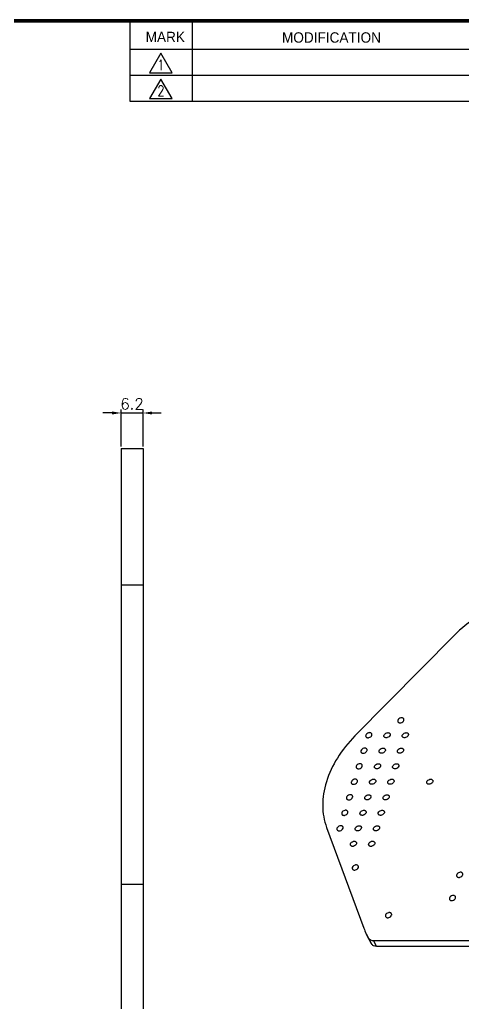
# Model space of a CAD drawing. Extents: x -1998 to 15527, y -687 to 14548.
# Drawn here: x 990.7 to 1076, y -498 to -308.7 of the extents above; entities that cross this region are included whole.
import ezdxf
from ezdxf.enums import TextEntityAlignment as Align

# ---------------------------------------------------------------- set-up
doc = ezdxf.new("R2010")
doc.units = 0
doc.header["$LTSCALE"] = 6
doc.header["$MEASUREMENT"] = 0
doc.layers.get('0').update_dxf_attribs({"linetype": 'CONTINUOUS'})
for name, color, linetype in [('02___PRT_ALL_AXES', 7, 'CONTINUOUS'), ('DIM', 4, 'CONTINUOUS'), ('FOM', 3, 'CONTINUOUS')]:
    doc.layers.add(name, color=color, linetype=linetype)
doc.styles.add('F', font='romans', dxfattribs={"width": 0.8, "bigfont": 'hl'})
doc.styles.add('GHS', font='romans', dxfattribs={"bigfont": 'ghs'})

msp = doc.modelspace()

# ---------------------------------------------------------------- linework, layer by layer
at = {"color": 7, "linetype": 'Continuous'}
for p, q in [((1057.35, -484.6), (1057.81, -485.45)), ((1058.36, -486.57), (1057.81, -485.45)), ((1057.9, -485.72), (1058.36, -486.57)), ((1059.31, -487.02), (1058.77, -485.91)), ((1058.77, -485.91), (1115.66, -485.91)), ((1059.31, -487.02), (1116.21, -487.02))]:
    msp.add_line(p, q, dxfattribs=at)
msp.add_arc((1067.9, -479.43), 11.75, 200.2948, 206.135, dxfattribs=at)
for points, knots in [([(1057.81, -485.45), (1057.86, -485.52), (1057.97, -485.65), (1058.28, -485.85), (1058.57, -485.91), (1058.77, -485.91)], [0, 0, 0, 0, 0.227582, 0.467569, 1, 1, 1, 1]), ([(1059.31, -487.02), (1059.12, -487.02), (1058.83, -486.97), (1058.52, -486.77), (1058.4, -486.64), (1058.36, -486.57)], [0, 0, 0, 0, 0.532431, 0.772418, 1, 1, 1, 1])]:
    msp.add_open_spline(points, degree=3, knots=knots, dxfattribs=at)
at = {"layer": '02___PRT_ALL_AXES', "color": 7, "linetype": 'Continuous'}
for p, q in [((1010.21, -391.21), (1010.21, -585.14)), ((1010.21, -391.21), (1014.41, -391.21)), ((1014.41, -391.21), (1014.41, -585.14)), ((1010.21, -417.46), (1014.41, -417.46)), ((1074.28, -427.21), (1055.18, -446.54)), ((1049.73, -464.17), (1056.88, -483.5)), ((1010.21, -475.05), (1014.41, -475.05)), ((1057.9, -485.72), (1057.35, -484.6))]:
    msp.add_line(p, q, dxfattribs=at)
for points, knots in [([(1094.95, -418.4), (1093.09, -418.4), (1089.28, -418.83), (1083.77, -420.6), (1078.64, -423.38), (1075.62, -425.85), (1074.28, -427.21)], [0, 0, 0, 0, 0.242702, 0.495531, 0.750699, 1, 1, 1, 1]), ([(1063.42, -443.54), (1063.4, -443.58), (1063.39, -443.68), (1063.41, -443.77), (1063.43, -443.81)], [0, 0, 0, 0, 0.516994, 1, 1, 1, 1]), ([(1064.56, -443.26), (1064.54, -443.21), (1064.47, -443.13), (1064.33, -443.06), (1064.15, -443.03), (1063.9, -443.07), (1063.61, -443.21), (1063.45, -443.42), (1063.42, -443.54)], [0, 0, 0, 0, 0.102614, 0.21351, 0.336532, 0.470448, 0.748153, 1, 1, 1, 1]), ([(1063.43, -443.81), (1063.45, -443.86), (1063.52, -443.94), (1063.66, -444.01), (1063.84, -444.04), (1064.09, -444.01), (1064.38, -443.86), (1064.54, -443.65), (1064.58, -443.54)], [0, 0, 0, 0, 0.102614, 0.21351, 0.336532, 0.470448, 0.748153, 1, 1, 1, 1]), ([(1064.58, -443.54), (1064.59, -443.49), (1064.61, -443.39), (1064.58, -443.3), (1064.56, -443.26)], [0, 0, 0, 0, 0.516994, 1, 1, 1, 1]), ([(1055.18, -446.54), (1053.9, -447.83), (1051.69, -450.57), (1050.17, -453.75), (1049.68, -455.36)], [0, 0, 0, 0, 0.519347, 1, 1, 1, 1]), ([(1057.25, -446.4), (1057.24, -446.45), (1057.22, -446.55), (1057.25, -446.64), (1057.27, -446.68)], [0, 0, 0, 0, 0.516994, 1, 1, 1, 1]), ([(1058.4, -446.13), (1058.38, -446.08), (1058.31, -446), (1058.17, -445.93), (1057.99, -445.9), (1057.74, -445.93), (1057.45, -446.08), (1057.29, -446.29), (1057.25, -446.4)], [0, 0, 0, 0, 0.102614, 0.21351, 0.336532, 0.470448, 0.748153, 1, 1, 1, 1]), ([(1057.27, -446.68), (1057.29, -446.72), (1057.35, -446.81), (1057.5, -446.88), (1057.67, -446.9), (1057.93, -446.87), (1058.22, -446.73), (1058.38, -446.52), (1058.41, -446.4)], [0, 0, 0, 0, 0.102614, 0.21351, 0.336532, 0.470448, 0.748153, 1, 1, 1, 1]), ([(1058.41, -446.4), (1058.43, -446.36), (1058.44, -446.26), (1058.42, -446.17), (1058.4, -446.13)], [0, 0, 0, 0, 0.516994, 1, 1, 1, 1]), ([(1060.78, -446.68), (1060.76, -446.64), (1060.74, -446.55), (1060.76, -446.45), (1060.77, -446.4)], [0, 0, 0, 0, 0.483006, 1, 1, 1, 1]), ([(1060.77, -446.4), (1060.81, -446.29), (1060.97, -446.08), (1061.26, -445.93), (1061.51, -445.9), (1061.68, -445.93), (1061.83, -446), (1061.89, -446.08), (1061.92, -446.13)], [0, 0, 0, 0, 0.251847, 0.529552, 0.663468, 0.78649, 0.897386, 1, 1, 1, 1]), ([(1061.93, -446.4), (1061.9, -446.52), (1061.73, -446.73), (1061.45, -446.87), (1061.19, -446.9), (1061.02, -446.88), (1060.87, -446.81), (1060.81, -446.72), (1060.78, -446.68)], [0, 0, 0, 0, 0.251847, 0.529552, 0.663468, 0.78649, 0.897386, 1, 1, 1, 1]), ([(1061.92, -446.13), (1061.94, -446.17), (1061.96, -446.26), (1061.95, -446.36), (1061.93, -446.4)], [0, 0, 0, 0, 0.483006, 1, 1, 1, 1]), ([(1064.29, -446.68), (1064.27, -446.64), (1064.25, -446.55), (1064.27, -446.45), (1064.28, -446.4)], [0, 0, 0, 0, 0.483006, 1, 1, 1, 1]), ([(1064.28, -446.4), (1064.31, -446.29), (1064.48, -446.08), (1064.77, -445.93), (1065.02, -445.9), (1065.19, -445.93), (1065.34, -446), (1065.4, -446.08), (1065.43, -446.13)], [0, 0, 0, 0, 0.251847, 0.529552, 0.663468, 0.78649, 0.897386, 1, 1, 1, 1]), ([(1065.44, -446.4), (1065.4, -446.52), (1065.24, -446.73), (1064.95, -446.87), (1064.7, -446.9), (1064.53, -446.88), (1064.38, -446.81), (1064.32, -446.72), (1064.29, -446.68)], [0, 0, 0, 0, 0.251847, 0.529552, 0.663468, 0.78649, 0.897386, 1, 1, 1, 1]), ([(1065.43, -446.13), (1065.45, -446.17), (1065.47, -446.26), (1065.45, -446.36), (1065.44, -446.4)], [0, 0, 0, 0, 0.483006, 1, 1, 1, 1]), ([(1056.33, -449.39), (1056.32, -449.43), (1056.3, -449.53), (1056.32, -449.62), (1056.35, -449.66)], [0, 0, 0, 0, 0.516994, 1, 1, 1, 1]), ([(1057.48, -449.11), (1057.45, -449.07), (1057.39, -448.99), (1057.24, -448.91), (1057.07, -448.89), (1056.82, -448.92), (1056.53, -449.06), (1056.37, -449.27), (1056.33, -449.39)], [0, 0, 0, 0, 0.102614, 0.21351, 0.336532, 0.470448, 0.748153, 1, 1, 1, 1]), ([(1056.35, -449.66), (1056.37, -449.71), (1056.43, -449.79), (1056.58, -449.86), (1056.75, -449.89), (1057.01, -449.86), (1057.29, -449.71), (1057.46, -449.5), (1057.49, -449.39)], [0, 0, 0, 0, 0.102614, 0.21351, 0.336532, 0.470448, 0.748153, 1, 1, 1, 1]), ([(1057.49, -449.39), (1057.51, -449.34), (1057.52, -449.25), (1057.5, -449.15), (1057.48, -449.11)], [0, 0, 0, 0, 0.516994, 1, 1, 1, 1]), ([(1059.86, -449.66), (1059.84, -449.62), (1059.82, -449.53), (1059.83, -449.43), (1059.85, -449.39)], [0, 0, 0, 0, 0.483006, 1, 1, 1, 1]), ([(1059.85, -449.39), (1059.88, -449.27), (1060.04, -449.06), (1060.33, -448.92), (1060.59, -448.89), (1060.76, -448.91), (1060.91, -448.99), (1060.97, -449.07), (1060.99, -449.11)], [0, 0, 0, 0, 0.251847, 0.529552, 0.663468, 0.78649, 0.897386, 1, 1, 1, 1]), ([(1061.01, -449.39), (1060.97, -449.5), (1060.81, -449.71), (1060.52, -449.86), (1060.27, -449.89), (1060.1, -449.86), (1059.95, -449.79), (1059.88, -449.71), (1059.86, -449.66)], [0, 0, 0, 0, 0.251847, 0.529552, 0.663468, 0.78649, 0.897386, 1, 1, 1, 1]), ([(1060.99, -449.11), (1061.01, -449.15), (1061.04, -449.25), (1061.02, -449.34), (1061.01, -449.39)], [0, 0, 0, 0, 0.483006, 1, 1, 1, 1]), ([(1063.37, -449.66), (1063.35, -449.62), (1063.33, -449.53), (1063.34, -449.43), (1063.36, -449.39)], [0, 0, 0, 0, 0.483006, 1, 1, 1, 1]), ([(1063.36, -449.39), (1063.39, -449.27), (1063.55, -449.06), (1063.84, -448.92), (1064.1, -448.89), (1064.27, -448.91), (1064.42, -448.99), (1064.48, -449.07), (1064.5, -449.11)], [0, 0, 0, 0, 0.251847, 0.529552, 0.663468, 0.78649, 0.897386, 1, 1, 1, 1]), ([(1064.52, -449.39), (1064.48, -449.5), (1064.32, -449.71), (1064.03, -449.86), (1063.78, -449.89), (1063.6, -449.86), (1063.46, -449.79), (1063.39, -449.71), (1063.37, -449.66)], [0, 0, 0, 0, 0.251847, 0.529552, 0.663468, 0.78649, 0.897386, 1, 1, 1, 1]), ([(1064.5, -449.11), (1064.52, -449.15), (1064.55, -449.25), (1064.53, -449.34), (1064.52, -449.39)], [0, 0, 0, 0, 0.483006, 1, 1, 1, 1]), ([(1056.55, -452.09), (1056.53, -452.05), (1056.47, -451.97), (1056.32, -451.9), (1056.15, -451.87), (1055.89, -451.9), (1055.6, -452.05), (1055.44, -452.26), (1055.41, -452.37)], [0, 0, 0, 0, 0.102614, 0.21351, 0.336532, 0.470448, 0.748153, 1, 1, 1, 1]), ([(1056.57, -452.37), (1056.58, -452.33), (1056.6, -452.23), (1056.57, -452.14), (1056.55, -452.09)], [0, 0, 0, 0, 0.516994, 1, 1, 1, 1]), ([(1058.93, -452.37), (1058.96, -452.26), (1059.12, -452.05), (1059.41, -451.9), (1059.66, -451.87), (1059.84, -451.9), (1059.98, -451.97), (1060.05, -452.05), (1060.07, -452.09)], [0, 0, 0, 0, 0.251847, 0.529552, 0.663468, 0.78649, 0.897386, 1, 1, 1, 1]), ([(1060.07, -452.09), (1060.09, -452.14), (1060.11, -452.23), (1060.1, -452.33), (1060.09, -452.37)], [0, 0, 0, 0, 0.483006, 1, 1, 1, 1]), ([(1062.43, -452.37), (1062.47, -452.26), (1062.63, -452.05), (1062.92, -451.9), (1063.17, -451.87), (1063.35, -451.9), (1063.49, -451.97), (1063.56, -452.05), (1063.58, -452.09)], [0, 0, 0, 0, 0.251847, 0.529552, 0.663468, 0.78649, 0.897386, 1, 1, 1, 1]), ([(1063.58, -452.09), (1063.6, -452.14), (1063.62, -452.23), (1063.61, -452.33), (1063.6, -452.37)], [0, 0, 0, 0, 0.483006, 1, 1, 1, 1]), ([(1055.41, -452.37), (1055.39, -452.42), (1055.38, -452.51), (1055.4, -452.61), (1055.42, -452.65)], [0, 0, 0, 0, 0.516994, 1, 1, 1, 1]), ([(1055.42, -452.65), (1055.44, -452.69), (1055.51, -452.77), (1055.66, -452.85), (1055.83, -452.87), (1056.08, -452.84), (1056.37, -452.7), (1056.53, -452.49), (1056.57, -452.37)], [0, 0, 0, 0, 0.102614, 0.21351, 0.336532, 0.470448, 0.748153, 1, 1, 1, 1]), ([(1058.94, -452.65), (1058.92, -452.61), (1058.9, -452.51), (1058.91, -452.42), (1058.93, -452.37)], [0, 0, 0, 0, 0.483006, 1, 1, 1, 1]), ([(1060.09, -452.37), (1060.05, -452.49), (1059.89, -452.7), (1059.6, -452.84), (1059.35, -452.87), (1059.17, -452.85), (1059.03, -452.77), (1058.96, -452.69), (1058.94, -452.65)], [0, 0, 0, 0, 0.251847, 0.529552, 0.663468, 0.78649, 0.897386, 1, 1, 1, 1]), ([(1062.45, -452.65), (1062.43, -452.61), (1062.41, -452.51), (1062.42, -452.42), (1062.43, -452.37)], [0, 0, 0, 0, 0.483006, 1, 1, 1, 1]), ([(1063.6, -452.37), (1063.56, -452.49), (1063.4, -452.7), (1063.11, -452.84), (1062.86, -452.87), (1062.68, -452.85), (1062.54, -452.77), (1062.47, -452.69), (1062.45, -452.65)], [0, 0, 0, 0, 0.251847, 0.529552, 0.663468, 0.78649, 0.897386, 1, 1, 1, 1]), ([(1049.68, -455.36), (1049.45, -456.11), (1049.09, -457.62), (1048.91, -459.89), (1049.11, -462.1), (1049.48, -463.5), (1049.73, -464.17)], [0, 0, 0, 0, 0.26344, 0.516456, 0.761032, 1, 1, 1, 1]), ([(1054.49, -455.36), (1054.47, -455.4), (1054.46, -455.5), (1054.48, -455.59), (1054.5, -455.63)], [0, 0, 0, 0, 0.516994, 1, 1, 1, 1]), ([(1055.63, -455.08), (1055.61, -455.04), (1055.54, -454.95), (1055.4, -454.88), (1055.22, -454.85), (1054.97, -454.89), (1054.68, -455.03), (1054.52, -455.24), (1054.49, -455.36)], [0, 0, 0, 0, 0.102614, 0.21351, 0.336532, 0.470448, 0.748153, 1, 1, 1, 1]), ([(1054.5, -455.63), (1054.52, -455.68), (1054.59, -455.76), (1054.73, -455.83), (1054.91, -455.86), (1055.16, -455.83), (1055.45, -455.68), (1055.61, -455.47), (1055.65, -455.36)], [0, 0, 0, 0, 0.102614, 0.21351, 0.336532, 0.470448, 0.748153, 1, 1, 1, 1]), ([(1055.65, -455.36), (1055.66, -455.31), (1055.68, -455.21), (1055.65, -455.12), (1055.63, -455.08)], [0, 0, 0, 0, 0.516994, 1, 1, 1, 1]), ([(1058.02, -455.63), (1058, -455.59), (1057.97, -455.5), (1057.99, -455.4), (1058, -455.36)], [0, 0, 0, 0, 0.483006, 1, 1, 1, 1]), ([(1058, -455.36), (1058.04, -455.24), (1058.2, -455.03), (1058.49, -454.89), (1058.74, -454.85), (1058.92, -454.88), (1059.06, -454.95), (1059.13, -455.04), (1059.15, -455.08)], [0, 0, 0, 0, 0.251847, 0.529552, 0.663468, 0.78649, 0.897386, 1, 1, 1, 1]), ([(1059.16, -455.36), (1059.13, -455.47), (1058.97, -455.68), (1058.68, -455.83), (1058.43, -455.86), (1058.25, -455.83), (1058.11, -455.76), (1058.04, -455.68), (1058.02, -455.63)], [0, 0, 0, 0, 0.251847, 0.529552, 0.663468, 0.78649, 0.897386, 1, 1, 1, 1]), ([(1059.15, -455.08), (1059.17, -455.12), (1059.19, -455.21), (1059.18, -455.31), (1059.16, -455.36)], [0, 0, 0, 0, 0.483006, 1, 1, 1, 1]), ([(1061.53, -455.63), (1061.51, -455.59), (1061.48, -455.5), (1061.5, -455.4), (1061.51, -455.36)], [0, 0, 0, 0, 0.483006, 1, 1, 1, 1]), ([(1061.51, -455.36), (1061.55, -455.24), (1061.71, -455.03), (1062, -454.89), (1062.25, -454.85), (1062.43, -454.88), (1062.57, -454.95), (1062.64, -455.04), (1062.66, -455.08)], [0, 0, 0, 0, 0.251847, 0.529552, 0.663468, 0.78649, 0.897386, 1, 1, 1, 1]), ([(1062.67, -455.36), (1062.64, -455.47), (1062.48, -455.68), (1062.19, -455.83), (1061.93, -455.86), (1061.76, -455.83), (1061.62, -455.76), (1061.55, -455.68), (1061.53, -455.63)], [0, 0, 0, 0, 0.251847, 0.529552, 0.663468, 0.78649, 0.897386, 1, 1, 1, 1]), ([(1062.66, -455.08), (1062.68, -455.12), (1062.7, -455.21), (1062.69, -455.31), (1062.67, -455.36)], [0, 0, 0, 0, 0.483006, 1, 1, 1, 1]), ([(1069.01, -455.63), (1068.99, -455.59), (1068.97, -455.5), (1068.98, -455.4), (1068.99, -455.36)], [0, 0, 0, 0, 0.483006, 1, 1, 1, 1]), ([(1068.99, -455.36), (1069.03, -455.24), (1069.19, -455.03), (1069.48, -454.89), (1069.73, -454.85), (1069.91, -454.88), (1070.05, -454.95), (1070.12, -455.04), (1070.14, -455.08)], [0, 0, 0, 0, 0.251847, 0.529552, 0.663468, 0.78649, 0.897386, 1, 1, 1, 1]), ([(1070.15, -455.36), (1070.12, -455.47), (1069.96, -455.68), (1069.67, -455.83), (1069.42, -455.86), (1069.24, -455.83), (1069.1, -455.76), (1069.03, -455.68), (1069.01, -455.63)], [0, 0, 0, 0, 0.251847, 0.529552, 0.663468, 0.78649, 0.897386, 1, 1, 1, 1]), ([(1070.14, -455.08), (1070.16, -455.12), (1070.18, -455.21), (1070.17, -455.31), (1070.15, -455.36)], [0, 0, 0, 0, 0.483006, 1, 1, 1, 1]), ([(1054.71, -458.06), (1054.69, -458.02), (1054.62, -457.94), (1054.48, -457.86), (1054.3, -457.84), (1054.05, -457.87), (1053.76, -458.02), (1053.6, -458.23), (1053.56, -458.34)], [0, 0, 0, 0, 0.102614, 0.21351, 0.336532, 0.470448, 0.748153, 1, 1, 1, 1]), ([(1057.08, -458.34), (1057.12, -458.23), (1057.28, -458.02), (1057.57, -457.87), (1057.82, -457.84), (1057.99, -457.86), (1058.14, -457.94), (1058.21, -458.02), (1058.23, -458.06)], [0, 0, 0, 0, 0.251847, 0.529552, 0.663468, 0.78649, 0.897386, 1, 1, 1, 1]), ([(1060.59, -458.34), (1060.63, -458.23), (1060.79, -458.02), (1061.08, -457.87), (1061.33, -457.84), (1061.5, -457.86), (1061.65, -457.94), (1061.71, -458.02), (1061.74, -458.06)], [0, 0, 0, 0, 0.251847, 0.529552, 0.663468, 0.78649, 0.897386, 1, 1, 1, 1]), ([(1053.56, -458.34), (1053.55, -458.39), (1053.53, -458.48), (1053.56, -458.58), (1053.58, -458.62)], [0, 0, 0, 0, 0.516994, 1, 1, 1, 1]), ([(1053.58, -458.62), (1053.6, -458.66), (1053.67, -458.74), (1053.81, -458.82), (1053.99, -458.84), (1054.24, -458.81), (1054.53, -458.67), (1054.69, -458.45), (1054.72, -458.34)], [0, 0, 0, 0, 0.102614, 0.21351, 0.336532, 0.470448, 0.748153, 1, 1, 1, 1]), ([(1054.72, -458.34), (1054.74, -458.29), (1054.75, -458.2), (1054.73, -458.1), (1054.71, -458.06)], [0, 0, 0, 0, 0.516994, 1, 1, 1, 1]), ([(1057.1, -458.62), (1057.08, -458.58), (1057.05, -458.48), (1057.07, -458.39), (1057.08, -458.34)], [0, 0, 0, 0, 0.483006, 1, 1, 1, 1]), ([(1058.24, -458.34), (1058.21, -458.45), (1058.05, -458.67), (1057.76, -458.81), (1057.5, -458.84), (1057.33, -458.82), (1057.18, -458.74), (1057.12, -458.66), (1057.1, -458.62)], [0, 0, 0, 0, 0.251847, 0.529552, 0.663468, 0.78649, 0.897386, 1, 1, 1, 1]), ([(1058.23, -458.06), (1058.25, -458.1), (1058.27, -458.2), (1058.26, -458.29), (1058.24, -458.34)], [0, 0, 0, 0, 0.483006, 1, 1, 1, 1]), ([(1060.61, -458.62), (1060.59, -458.58), (1060.56, -458.48), (1060.58, -458.39), (1060.59, -458.34)], [0, 0, 0, 0, 0.483006, 1, 1, 1, 1]), ([(1061.75, -458.34), (1061.72, -458.45), (1061.55, -458.67), (1061.27, -458.81), (1061.01, -458.84), (1060.84, -458.82), (1060.69, -458.74), (1060.63, -458.66), (1060.61, -458.62)], [0, 0, 0, 0, 0.251847, 0.529552, 0.663468, 0.78649, 0.897386, 1, 1, 1, 1]), ([(1061.74, -458.06), (1061.76, -458.1), (1061.78, -458.2), (1061.77, -458.29), (1061.75, -458.34)], [0, 0, 0, 0, 0.483006, 1, 1, 1, 1]), ([(1052.64, -461.33), (1052.63, -461.37), (1052.61, -461.47), (1052.64, -461.56), (1052.66, -461.6)], [0, 0, 0, 0, 0.516994, 1, 1, 1, 1]), ([(1053.79, -461.05), (1053.77, -461), (1053.7, -460.92), (1053.55, -460.85), (1053.38, -460.82), (1053.13, -460.86), (1052.84, -461), (1052.68, -461.21), (1052.64, -461.33)], [0, 0, 0, 0, 0.102614, 0.21351, 0.336532, 0.470448, 0.748153, 1, 1, 1, 1]), ([(1052.66, -461.6), (1052.68, -461.65), (1052.74, -461.73), (1052.89, -461.8), (1053.06, -461.83), (1053.32, -461.8), (1053.61, -461.65), (1053.77, -461.44), (1053.8, -461.33)], [0, 0, 0, 0, 0.102614, 0.21351, 0.336532, 0.470448, 0.748153, 1, 1, 1, 1]), ([(1053.8, -461.33), (1053.82, -461.28), (1053.83, -461.18), (1053.81, -461.09), (1053.79, -461.05)], [0, 0, 0, 0, 0.516994, 1, 1, 1, 1]), ([(1056.17, -461.6), (1056.15, -461.56), (1056.13, -461.47), (1056.14, -461.37), (1056.16, -461.33)], [0, 0, 0, 0, 0.483006, 1, 1, 1, 1]), ([(1056.16, -461.33), (1056.19, -461.21), (1056.35, -461), (1056.64, -460.86), (1056.9, -460.82), (1057.07, -460.85), (1057.22, -460.92), (1057.28, -461), (1057.3, -461.05)], [0, 0, 0, 0, 0.251847, 0.529552, 0.663468, 0.78649, 0.897386, 1, 1, 1, 1]), ([(1057.32, -461.33), (1057.28, -461.44), (1057.12, -461.65), (1056.83, -461.8), (1056.58, -461.83), (1056.41, -461.8), (1056.26, -461.73), (1056.19, -461.65), (1056.17, -461.6)], [0, 0, 0, 0, 0.251847, 0.529552, 0.663468, 0.78649, 0.897386, 1, 1, 1, 1]), ([(1057.3, -461.05), (1057.32, -461.09), (1057.35, -461.18), (1057.33, -461.28), (1057.32, -461.33)], [0, 0, 0, 0, 0.483006, 1, 1, 1, 1]), ([(1059.68, -461.6), (1059.66, -461.56), (1059.64, -461.47), (1059.65, -461.37), (1059.67, -461.33)], [0, 0, 0, 0, 0.483006, 1, 1, 1, 1]), ([(1059.67, -461.33), (1059.7, -461.21), (1059.86, -461), (1060.15, -460.86), (1060.41, -460.82), (1060.58, -460.85), (1060.73, -460.92), (1060.79, -461), (1060.81, -461.05)], [0, 0, 0, 0, 0.251847, 0.529552, 0.663468, 0.78649, 0.897386, 1, 1, 1, 1]), ([(1060.83, -461.33), (1060.79, -461.44), (1060.63, -461.65), (1060.34, -461.8), (1060.09, -461.83), (1059.92, -461.8), (1059.77, -461.73), (1059.7, -461.65), (1059.68, -461.6)], [0, 0, 0, 0, 0.251847, 0.529552, 0.663468, 0.78649, 0.897386, 1, 1, 1, 1]), ([(1060.81, -461.05), (1060.83, -461.09), (1060.86, -461.18), (1060.84, -461.28), (1060.83, -461.33)], [0, 0, 0, 0, 0.483006, 1, 1, 1, 1]), ([(1051.72, -464.31), (1051.7, -464.36), (1051.69, -464.45), (1051.71, -464.55), (1051.73, -464.59)], [0, 0, 0, 0, 0.516994, 1, 1, 1, 1]), ([(1052.86, -464.03), (1052.84, -463.99), (1052.78, -463.91), (1052.63, -463.83), (1052.46, -463.81), (1052.2, -463.84), (1051.92, -463.98), (1051.75, -464.2), (1051.72, -464.31)], [0, 0, 0, 0, 0.102614, 0.21351, 0.336532, 0.470448, 0.748153, 1, 1, 1, 1]), ([(1051.73, -464.59), (1051.76, -464.63), (1051.82, -464.71), (1051.97, -464.79), (1052.14, -464.81), (1052.39, -464.78), (1052.68, -464.63), (1052.84, -464.42), (1052.88, -464.31)], [0, 0, 0, 0, 0.102614, 0.21351, 0.336532, 0.470448, 0.748153, 1, 1, 1, 1]), ([(1052.88, -464.31), (1052.89, -464.26), (1052.91, -464.17), (1052.88, -464.07), (1052.86, -464.03)], [0, 0, 0, 0, 0.516994, 1, 1, 1, 1]), ([(1055.25, -464.59), (1055.23, -464.55), (1055.21, -464.45), (1055.22, -464.36), (1055.24, -464.31)], [0, 0, 0, 0, 0.483006, 1, 1, 1, 1]), ([(1055.24, -464.31), (1055.27, -464.2), (1055.43, -463.98), (1055.72, -463.84), (1055.98, -463.81), (1056.15, -463.83), (1056.29, -463.91), (1056.36, -463.99), (1056.38, -464.03)], [0, 0, 0, 0, 0.251847, 0.529552, 0.663468, 0.78649, 0.897386, 1, 1, 1, 1]), ([(1056.4, -464.31), (1056.36, -464.42), (1056.2, -464.63), (1055.91, -464.78), (1055.66, -464.81), (1055.48, -464.79), (1055.34, -464.71), (1055.27, -464.63), (1055.25, -464.59)], [0, 0, 0, 0, 0.251847, 0.529552, 0.663468, 0.78649, 0.897386, 1, 1, 1, 1]), ([(1056.38, -464.03), (1056.4, -464.07), (1056.43, -464.17), (1056.41, -464.26), (1056.4, -464.31)], [0, 0, 0, 0, 0.483006, 1, 1, 1, 1]), ([(1058.76, -464.59), (1058.74, -464.55), (1058.72, -464.45), (1058.73, -464.36), (1058.75, -464.31)], [0, 0, 0, 0, 0.483006, 1, 1, 1, 1]), ([(1058.75, -464.31), (1058.78, -464.2), (1058.94, -463.98), (1059.23, -463.84), (1059.48, -463.81), (1059.66, -463.83), (1059.8, -463.91), (1059.87, -463.99), (1059.89, -464.03)], [0, 0, 0, 0, 0.251847, 0.529552, 0.663468, 0.78649, 0.897386, 1, 1, 1, 1]), ([(1059.91, -464.31), (1059.87, -464.42), (1059.71, -464.63), (1059.42, -464.78), (1059.17, -464.81), (1058.99, -464.79), (1058.85, -464.71), (1058.78, -464.63), (1058.76, -464.59)], [0, 0, 0, 0, 0.251847, 0.529552, 0.663468, 0.78649, 0.897386, 1, 1, 1, 1]), ([(1059.89, -464.03), (1059.91, -464.07), (1059.94, -464.17), (1059.92, -464.26), (1059.91, -464.31)], [0, 0, 0, 0, 0.483006, 1, 1, 1, 1]), ([(1054.33, -467.57), (1054.31, -467.53), (1054.29, -467.44), (1054.3, -467.34), (1054.31, -467.29)], [0, 0, 0, 0, 0.483006, 1, 1, 1, 1]), ([(1054.31, -467.29), (1054.35, -467.18), (1054.51, -466.97), (1054.8, -466.82), (1055.05, -466.79), (1055.23, -466.82), (1055.37, -466.89), (1055.44, -466.97), (1055.46, -467.02)], [0, 0, 0, 0, 0.251847, 0.529552, 0.663468, 0.78649, 0.897386, 1, 1, 1, 1]), ([(1055.47, -467.29), (1055.44, -467.41), (1055.28, -467.62), (1054.99, -467.76), (1054.74, -467.8), (1054.56, -467.77), (1054.42, -467.7), (1054.35, -467.62), (1054.33, -467.57)], [0, 0, 0, 0, 0.251847, 0.529552, 0.663468, 0.78649, 0.897386, 1, 1, 1, 1]), ([(1055.46, -467.02), (1055.48, -467.06), (1055.5, -467.15), (1055.49, -467.25), (1055.47, -467.29)], [0, 0, 0, 0, 0.483006, 1, 1, 1, 1]), ([(1057.84, -467.57), (1057.82, -467.53), (1057.79, -467.44), (1057.81, -467.34), (1057.82, -467.29)], [0, 0, 0, 0, 0.483006, 1, 1, 1, 1]), ([(1057.82, -467.29), (1057.86, -467.18), (1058.02, -466.97), (1058.31, -466.82), (1058.56, -466.79), (1058.74, -466.82), (1058.88, -466.89), (1058.95, -466.97), (1058.97, -467.02)], [0, 0, 0, 0, 0.251847, 0.529552, 0.663468, 0.78649, 0.897386, 1, 1, 1, 1]), ([(1058.98, -467.29), (1058.95, -467.41), (1058.79, -467.62), (1058.5, -467.76), (1058.25, -467.8), (1058.07, -467.77), (1057.93, -467.7), (1057.86, -467.62), (1057.84, -467.57)], [0, 0, 0, 0, 0.251847, 0.529552, 0.663468, 0.78649, 0.897386, 1, 1, 1, 1]), ([(1058.97, -467.02), (1058.99, -467.06), (1059.01, -467.15), (1059, -467.25), (1058.98, -467.29)], [0, 0, 0, 0, 0.483006, 1, 1, 1, 1]), ([(1054.67, -471.85), (1054.65, -471.9), (1054.64, -472), (1054.66, -472.09), (1054.68, -472.13)], [0, 0, 0, 0, 0.516994, 1, 1, 1, 1]), ([(1055.81, -471.58), (1055.79, -471.53), (1055.72, -471.45), (1055.58, -471.38), (1055.4, -471.35), (1055.15, -471.38), (1054.86, -471.53), (1054.7, -471.74), (1054.67, -471.85)], [0, 0, 0, 0, 0.102614, 0.21351, 0.336532, 0.470448, 0.748153, 1, 1, 1, 1]), ([(1054.68, -472.13), (1054.7, -472.17), (1054.77, -472.26), (1054.91, -472.33), (1055.09, -472.35), (1055.34, -472.32), (1055.63, -472.18), (1055.79, -471.97), (1055.83, -471.85)], [0, 0, 0, 0, 0.102614, 0.21351, 0.336532, 0.470448, 0.748153, 1, 1, 1, 1]), ([(1055.83, -471.85), (1055.84, -471.81), (1055.85, -471.71), (1055.83, -471.62), (1055.81, -471.58)], [0, 0, 0, 0, 0.516994, 1, 1, 1, 1]), ([(1075.89, -472.99), (1075.87, -472.94), (1075.8, -472.86), (1075.66, -472.79), (1075.49, -472.76), (1075.23, -472.79), (1074.94, -472.94), (1074.78, -473.15), (1074.75, -473.26)], [0, 0, 0, 0, 0.102614, 0.21351, 0.336532, 0.470448, 0.748153, 1, 1, 1, 1]), ([(1075.91, -473.26), (1075.92, -473.22), (1075.94, -473.12), (1075.91, -473.03), (1075.89, -472.99)], [0, 0, 0, 0, 0.516994, 1, 1, 1, 1]), ([(1074.75, -473.26), (1074.73, -473.31), (1074.72, -473.41), (1074.74, -473.5), (1074.76, -473.54)], [0, 0, 0, 0, 0.516994, 1, 1, 1, 1]), ([(1074.76, -473.54), (1074.78, -473.58), (1074.85, -473.67), (1074.99, -473.74), (1075.17, -473.76), (1075.42, -473.73), (1075.71, -473.59), (1075.87, -473.38), (1075.91, -473.26)], [0, 0, 0, 0, 0.102614, 0.21351, 0.336532, 0.470448, 0.748153, 1, 1, 1, 1]), ([(1073.36, -477.74), (1073.35, -477.79), (1073.33, -477.88), (1073.36, -477.98), (1073.38, -478.02)], [0, 0, 0, 0, 0.516994, 1, 1, 1, 1]), ([(1074.51, -477.46), (1074.49, -477.42), (1074.42, -477.34), (1074.28, -477.26), (1074.1, -477.24), (1073.85, -477.27), (1073.56, -477.41), (1073.4, -477.63), (1073.36, -477.74)], [0, 0, 0, 0, 0.102614, 0.21351, 0.336532, 0.470448, 0.748153, 1, 1, 1, 1]), ([(1073.38, -478.02), (1073.4, -478.06), (1073.47, -478.14), (1073.61, -478.22), (1073.78, -478.24), (1074.04, -478.21), (1074.33, -478.07), (1074.49, -477.85), (1074.52, -477.74)], [0, 0, 0, 0, 0.102614, 0.21351, 0.336532, 0.470448, 0.748153, 1, 1, 1, 1]), ([(1074.52, -477.74), (1074.54, -477.69), (1074.55, -477.6), (1074.53, -477.5), (1074.51, -477.46)], [0, 0, 0, 0, 0.516994, 1, 1, 1, 1]), ([(1062.21, -480.75), (1062.19, -480.7), (1062.12, -480.62), (1061.97, -480.55), (1061.8, -480.52), (1061.55, -480.55), (1061.26, -480.7), (1061.1, -480.91), (1061.06, -481.02)], [0, 0, 0, 0, 0.102614, 0.21351, 0.336532, 0.470448, 0.748153, 1, 1, 1, 1]), ([(1061.06, -481.02), (1061.05, -481.07), (1061.03, -481.16), (1061.06, -481.26), (1061.08, -481.3)], [0, 0, 0, 0, 0.516994, 1, 1, 1, 1]), ([(1061.08, -481.3), (1061.1, -481.34), (1061.16, -481.43), (1061.31, -481.5), (1061.48, -481.52), (1061.74, -481.49), (1062.03, -481.35), (1062.19, -481.14), (1062.22, -481.02)], [0, 0, 0, 0, 0.102614, 0.21351, 0.336532, 0.470448, 0.748153, 1, 1, 1, 1]), ([(1062.22, -481.02), (1062.24, -480.98), (1062.25, -480.88), (1062.23, -480.79), (1062.21, -480.75)], [0, 0, 0, 0, 0.516994, 1, 1, 1, 1])]:
    msp.add_open_spline(points, degree=3, knots=knots, dxfattribs=at)
at = {"layer": 'DIM'}
for p, q in [((1010.21, -390.86), (1010.21, -383.7)), ((1014.41, -390.86), (1014.41, -383.7)), ((1008.46, -384.4), (1006.71, -384.4)), ((1010.21, -384.4), (1014.41, -384.4)), ((1016.16, -384.4), (1017.91, -384.4))]:
    msp.add_line(p, q, dxfattribs=at)
for points in [[(1008.46, -384.11), (1008.46, -384.69), (1010.21, -384.4)], [(1016.16, -384.11), (1016.16, -384.69), (1014.41, -384.4)]]:
    msp.add_solid(points, dxfattribs=at)
at = {"layer": 'FOM'}
msp.add_line((1011.85, -308.92), (1011.85, -324.42), dxfattribs=at)
at = {"layer": 'FOM', "color": 3}
for p, q in [((1023.85, -308.92), (1023.85, -324.42)), ((1011.85, -314.42), (1182.85, -314.42)), ((1011.85, -319.42), (1182.85, -319.42)), ((1011.85, -324.42), (1182.85, -324.42))]:
    msp.add_line(p, q, dxfattribs=at)
at = {"layer": 'FOM', "color": 7}
for points in [[(1183.05, -682.12), (633.65, -682.12), (633.65, -308.72), (1183.05, -308.72)], [(1182.85, -681.92), (633.85, -681.92), (633.85, -308.92), (1182.85, -308.92)], [(1182.65, -681.72), (634.05, -681.72), (634.05, -309.12), (1182.65, -309.12)]]:
    msp.add_lwpolyline(points, close=True, dxfattribs=at)
at = {"layer": 'FOM'}
for points in [[(1017.85, -315.17), (1015.68, -318.92), (1020.01, -318.92)], [(1017.85, -320.17), (1015.68, -323.92), (1020.01, -323.92)]]:
    msp.add_lwpolyline(points, close=True, dxfattribs=at)

# ---------------------------------------------------------------- texts
at = {"layer": 'DIM', "style": 'GHS'}
for s, insert, char_height, attachment_point in [('{\\fGulim|b0|i0|c129|p50;MARK}', (1014.92, -311.05), 2, 1), ('{\\fGulim|b0|i0|c129|p50;MODIFICATION }', (1041.14, -311.15), 2, 1), ('\\A1;6{\\Fromans,ghs|c129;.2}', (1012.31, -382.65), 2.1, 5)]:
    msp.add_mtext(s, dxfattribs=dict(at, insert=insert, char_height=char_height, attachment_point=attachment_point))
at = {"layer": 'FOM', "style": 'F', "width": 0.8}
for s, p in [('1', (1017.85, -317.42)), ('2', (1017.85, -322.42))]:
    msp.add_text(s, height=2, dxfattribs=at).set_placement(p, align=Align.MIDDLE)

doc.saveas('drawing.dxf')
